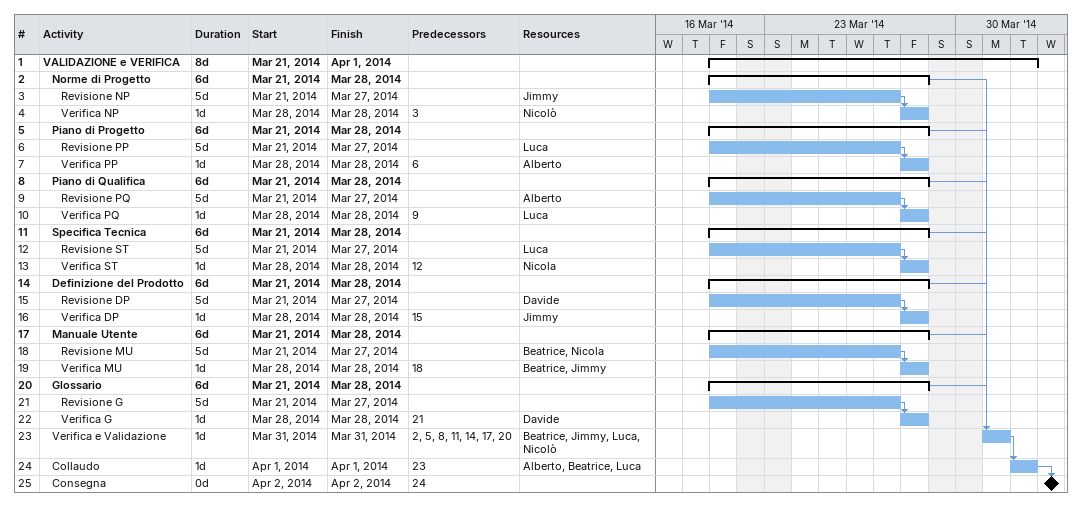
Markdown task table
| ID | Level | Task | Duration | Start | Finish | Predecessors | Resources |
|---|---|---|---|---|---|---|---|
| 1 | 1 | **VALIDAZIONE e VERIFICA** | 8d | 2014-03-21 | 2014-04-01 |  |  |
| 2 | 2 | **Norme di Progetto** | 6d | 2014-03-21 | 2014-03-28 |  |  |
| 3 | 3 | Revisione NP | 5d | 2014-03-21 | 2014-03-27 |  | Jimmy |
| 4 | 3 | Verifica NP | 1d | 2014-03-28 | 2014-03-28 | 3 | Nicolò |
| 5 | 2 | **Piano di Progetto** | 6d | 2014-03-21 | 2014-03-28 |  |  |
| 6 | 3 | Revisione PP | 5d | 2014-03-21 | 2014-03-27 |  | Luca |
| 7 | 3 | Verifica PP | 1d | 2014-03-28 | 2014-03-28 | 6 | Alberto |
| 8 | 2 | **Piano di Qualifica** | 6d | 2014-03-21 | 2014-03-28 |  |  |
| 9 | 3 | Revisione PQ | 5d | 2014-03-21 | 2014-03-27 |  | Alberto |
| 10 | 3 | Verifica PQ | 1d | 2014-03-28 | 2014-03-28 | 9 | Luca |
| 11 | 2 | **Specifica Tecnica** | 6d | 2014-03-21 | 2014-03-28 |  |  |
| 12 | 3 | Revisione ST | 5d | 2014-03-21 | 2014-03-27 |  | Luca |
| 13 | 3 | Verifica ST | 1d | 2014-03-28 | 2014-03-28 | 12 | Nicola |
| 14 | 2 | **Definizione del Prodotto** | 6d | 2014-03-21 | 2014-03-28 |  |  |
| 15 | 3 | Revisione DP | 5d | 2014-03-21 | 2014-03-27 |  | Davide |
| 16 | 3 | Verifica DP | 1d | 2014-03-28 | 2014-03-28 | 15 | Jimmy |
| 17 | 2 | **Manuale Utente** | 6d | 2014-03-21 | 2014-03-28 |  |  |
| 18 | 3 | Revisione MU | 5d | 2014-03-21 | 2014-03-27 |  | Beatrice, Nicola |
| 19 | 3 | Verifica MU | 1d | 2014-03-28 | 2014-03-28 | 18 | Beatrice, Jimmy |
| 20 | 2 | **Glossario** | 6d | 2014-03-21 | 2014-03-28 |  |  |
| 21 | 3 | Revisione G | 5d | 2014-03-21 | 2014-03-27 |  |  |
| 22 | 3 | Verifica G | 1d | 2014-03-28 | 2014-03-28 | 21 | Davide |
| 23 | 2 | Verifica e Validazione | 1d | 2014-03-31 | 2014-03-31 | 2, 5, 8, 11, 14, 17, 20 | Beatrice, Jimmy, Luca, Nicolò |
| 24 | 2 | Collaudo | 1d | 2014-04-01 | 2014-04-01 | 23 | Alberto, Beatrice, Luca |
| 25 | 2 | Consegna | 0d | 2014-04-02 | 2014-04-02 | 24 |  |
